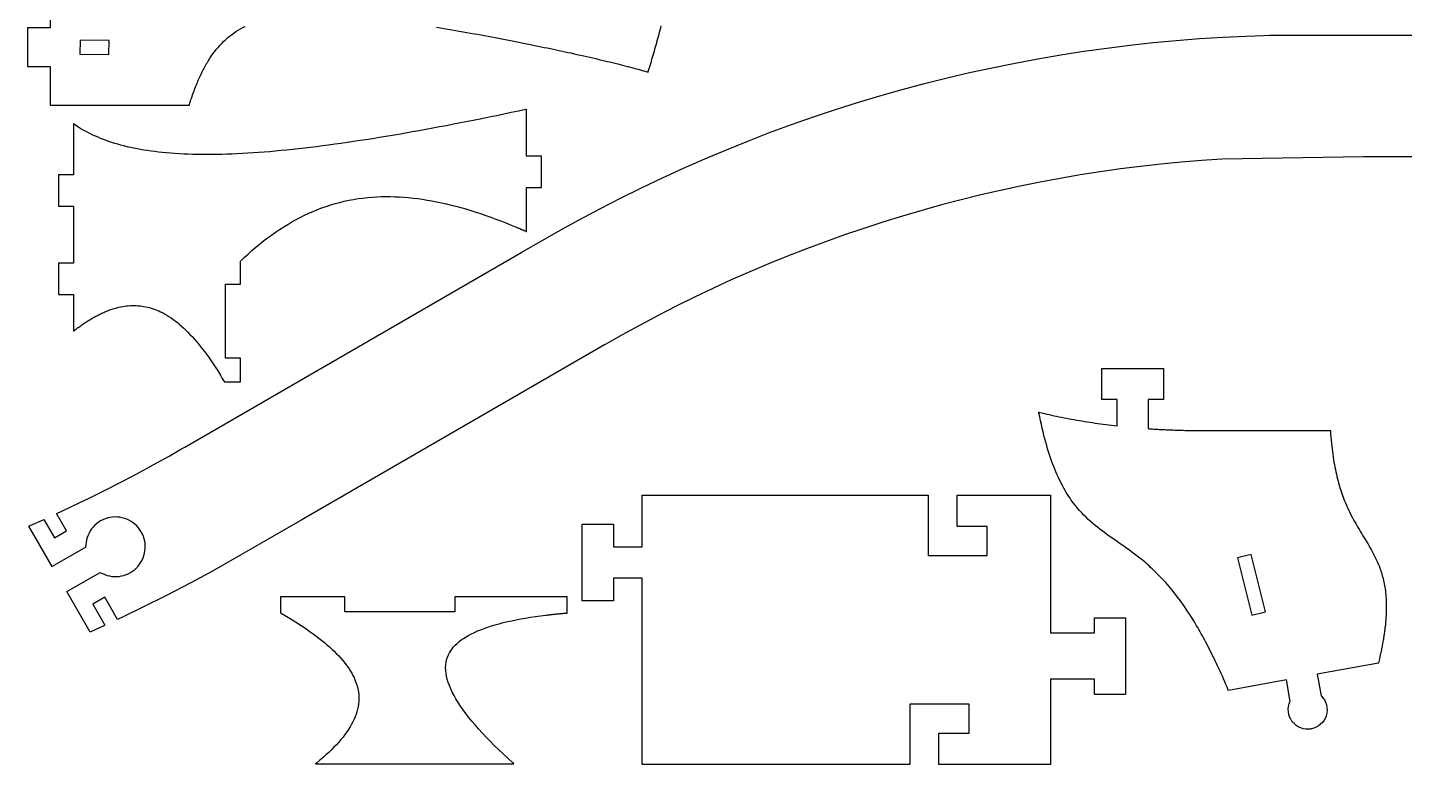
# Model space of a CAD drawing. Extents: x 0 to 297, y 0 to 198.
# Drawn here: x 0.2 to 183.1, y 0 to 97.8 of the extents above; entities that cross this region are included whole.
import ezdxf

# ---------------------------------------------------------------- set-up
doc = ezdxf.new("R2010")
doc.units = 0
doc.layers.get('0').update_dxf_attribs({"linetype": 'CONTINUOUS'})

msp = doc.modelspace()

# ---------------------------------------------------------------- linework, layer by layer
at = {"color": 0}
for points in [[(3.18815, 117.9), (3.18815, 97.7964), (0.18815, 97.7964), (0.18815, 92.6464), (3.18815, 92.6464), (3.18815, 87.5204), (21.6693, 87.5204), (21.6863, 87.5724), (21.6863, 87.5724), (21.7562, 87.7993), (21.8274, 88.0214), (21.8983, 88.2424), (21.9713, 88.4604), (22.0443, 88.6774), (22.1183, 88.8904), (22.1933, 89.1024), (22.2693, 89.3114), (22.3463, 89.5183), (22.4243, 89.7244), (22.5022, 89.9254), (22.5812, 90.1274), (22.6622, 90.3244), (22.7433, 90.5204), (22.8253, 90.7133), (22.9083, 90.9044), (22.9924, 91.0933), (23.0774, 91.2794), (23.1622, 91.4644), (23.2493, 91.6464), (23.3374, 91.8254), (23.4253, 92.0035), (23.5153, 92.1794), (23.6063, 92.3524), (23.6972, 92.5224), (23.7903, 92.6904), (23.8833, 92.8574), (23.9783, 93.0214), (24.0733, 93.1844), (24.1703, 93.3433), (24.3783, 93.6724), (24.5912, 93.9933), (24.8083, 94.3033), (25.0313, 94.6024), (25.2593, 94.8924), (25.4933, 95.1724), (25.7324, 95.4435), (25.9763, 95.7033), (26.2272, 95.9543), (26.4833, 96.1974), (26.7462, 96.4294), (27.0143, 96.6533), (27.2893, 96.8674), (27.5713, 97.0724), (27.8593, 97.2683), (28.1543, 97.4564), (28.4563, 97.6354), (28.7653, 97.8064), (29.0813, 97.9674)], [(54.5164, 97.8614), (55.0203, 97.7794), (55.5243, 97.6954), (56.0283, 97.6104), (56.5314, 97.5254), (57.0343, 97.4385), (57.5353, 97.3504), (58.0353, 97.2633), (58.5353, 97.1744), (59.0324, 97.0854), (59.5033, 97.0004), (59.9733, 96.9154), (60.4414, 96.8294), (60.9064, 96.7433), (61.3703, 96.6574), (61.8314, 96.5714), (62.2893, 96.4854), (62.7464, 96.3974), (63.2004, 96.3114), (63.6514, 96.2244), (64.0993, 96.1383), (64.5454, 96.0504), (64.9883, 95.9633), (65.4274, 95.8774), (65.8633, 95.7894), (66.2964, 95.7033), (66.7274, 95.6174), (67.1533, 95.5294), (67.5754, 95.4435), (67.9953, 95.3574), (68.4104, 95.2724), (68.8214, 95.1864), (69.2304, 95.1024), (69.6324, 95.0174), (70.0324, 94.9324), (70.4274, 94.8494), (70.8174, 94.7654), (71.2054, 94.6824), (71.5853, 94.6004), (71.9633, 94.5183), (72.3353, 94.4364), (72.7783, 94.3394), (73.2133, 94.2433), (73.6424, 94.1474), (74.0643, 94.0533), (74.4783, 93.9604), (74.8874, 93.8674), (75.2874, 93.7754), (75.6814, 93.6844), (76.0674, 93.5933), (76.4483, 93.5044), (76.8204, 93.4154), (77.1854, 93.3283), (77.5454, 93.2424), (77.8964, 93.1574), (78.2414, 93.0724), (78.5774, 92.9894), (78.9074, 92.9064), (79.2304, 92.8244), (79.5464, 92.7433), (79.8554, 92.6644), (80.1564, 92.5854), (80.4494, 92.5074), (80.7374, 92.4314), (81.0164, 92.3544), (81.2883, 92.2814), (81.5524, 92.2064), (81.8104, 92.1335), (82.0604, 92.0633), (82.3033, 91.9924), (82.5383, 91.9224), (82.5414, 91.9214), (82.5444, 91.9214), (82.5454, 91.9204), (82.5514, 91.9185), (82.5524, 91.9185), (82.5554, 91.9174), (82.5574, 91.9174), (82.5624, 91.9154), (82.5644, 91.9144), (82.5674, 91.9144), (82.5694, 91.9135), (82.5714, 91.9135), (82.5744, 91.9114), (82.5754, 91.9114), (82.5783, 91.9104), (82.5814, 91.9104), (82.5824, 91.9094), (82.5854, 91.9094), (82.5914, 91.9074), (82.5924, 91.9064), (82.5954, 91.9064), (82.5983, 91.9044), (82.5994, 91.9044), (82.6024, 91.9033), (82.6054, 91.9033), (82.6064, 91.9024), (82.6094, 91.9024), (82.6104, 91.9033), (82.6124, 91.9094), (82.6124, 91.9104), (82.6133, 91.9135), (82.6133, 91.9154), (82.6143, 91.9174), (82.6164, 91.9224), (82.6164, 91.9254), (82.6193, 91.9294), (82.6193, 91.9324), (82.6204, 91.9364), (82.6214, 91.9394), (82.6233, 91.9435), (82.6233, 91.9464), (82.6244, 91.9474), (82.6244, 91.9504), (82.6264, 91.9533), (82.6274, 91.9574), (82.6274, 91.9604), (82.6283, 91.9633), (82.6304, 91.9644), (82.6304, 91.9674), (82.6314, 91.9714), (82.6324, 91.9744), (82.7174, 92.2424), (82.8014, 92.5114), (82.9674, 93.0533), (83.0493, 93.3244), (83.1314, 93.5964), (83.2124, 93.8704), (83.2924, 94.1433), (83.3733, 94.4185), (83.4524, 94.6954), (83.5314, 94.9714), (83.6104, 95.2474), (83.6883, 95.5254), (83.7644, 95.8044), (83.8424, 96.0844), (83.9174, 96.3644), (83.9943, 96.6454), (84.0694, 96.9274), (84.1424, 97.2104), (84.2174, 97.4933), (84.2894, 97.7774), (84.3633, 98.0614)], [(236.903, 80.6624), (177.654, 80.6624), (158.832, 80.3554), (158.154, 80.3142), (156.125, 80.1707), (153.425, 79.9468), (150.732, 79.6842), (148.043, 79.3825), (145.361, 79.0424), (142.686, 78.6636), (140.018, 78.2464), (137.357, 77.7907), (134.704, 77.2971), (132.06, 76.7654), (129.422, 76.1957), (126.797, 75.5882), (124.18, 74.9428), (121.572, 74.26), (118.976, 73.5399), (116.392, 72.7821), (113.817, 71.9874), (111.253, 71.1556), (108.703, 70.2867), (106.163, 69.381), (103.637, 68.4385), (101.124, 67.4596), (98.6256, 66.4439), (96.1415, 65.3921), (93.6706, 64.3039), (91.2156, 63.1796), (88.7744, 62.0196), (86.3504, 60.8235), (83.9415, 59.5917), (81.5494, 58.3242), (79.1735, 57.0211), (77.4025, 56.0217), (76.8154, 55.6828), (76.8154, 55.6828), (36.6058, 32.4524), (25.0644, 25.8404), (24.2706, 25.4033), (21.8751, 24.1174), (18.659, 22.4454), (15.4165, 20.8244), (12.9687, 19.6404), (12.1487, 19.2554), (10.4427, 22.2083), (8.84076, 21.2824), (10.4648, 18.4714), (10.3015, 18.3964), (8.66265, 17.6503), (8.49838, 17.5774), (5.40326, 22.9343), (9.83556, 25.4954), (9.90739, 25.4524), (10.1303, 25.3353), (10.4335, 25.2024), (10.7435, 25.0974), (11.0587, 25.0174), (11.3771, 24.9654), (11.6976, 24.9383), (12.0183, 24.9374), (12.3373, 24.9633), (12.6535, 25.0144), (12.9648, 25.0904), (13.2699, 25.1924), (13.5669, 25.3194), (13.8542, 25.4704), (14.1303, 25.6474), (14.3933, 25.8483), (14.5822, 26.0144), (14.6418, 26.0733), (14.7015, 26.1314), (14.8706, 26.3183), (15.0753, 26.5783), (15.2556, 26.8514), (15.4115, 27.1364), (15.5426, 27.4314), (15.649, 27.7354), (15.7301, 28.0454), (15.7857, 28.3604), (15.8158, 28.6793), (15.8201, 29.0004), (15.7983, 29.3204), (15.7501, 29.6404), (15.6758, 29.9564), (15.5744, 30.2683), (15.4463, 30.5733), (15.3326, 30.7974), (15.2908, 30.8704), (15.249, 30.9424), (15.111, 31.1533), (14.9107, 31.4164), (14.6915, 31.6604), (14.4547, 31.8824), (14.2021, 32.0833), (13.9351, 32.2624), (13.6553, 32.4194), (13.3641, 32.5524), (13.063, 32.6614), (12.754, 32.7464), (12.438, 32.8054), (12.1166, 32.8393), (11.792, 32.8464), (11.4651, 32.8274), (11.1376, 32.7793), (10.8915, 32.7264), (10.8109, 32.7043), (10.7301, 32.6814), (10.4916, 32.6014), (10.1865, 32.4733), (9.89578, 32.3224), (9.62088, 32.1493), (9.36268, 31.9554), (9.12218, 31.7424), (8.90044, 31.5104), (8.69835, 31.2624), (8.51699, 30.9983), (8.35726, 30.7204), (8.22017, 30.4293), (8.10688, 30.1274), (8.01796, 29.8144), (7.95486, 29.4933), (7.91846, 29.1644), (7.90836, 28.9124), (7.90967, 28.8293), (3.47738, 26.2683), (3.47738, 26.2683), (0.37413, 31.6394), (0.53906, 31.7124), (2.18446, 32.4454), (2.34864, 32.5204), (3.76324, 30.0714), (5.36507, 30.9964), (4.03863, 33.2924), (4.58328, 33.5444), (6.21089, 34.3124), (8.37115, 35.3567), (10.5195, 36.4251), (12.6553, 37.5181), (14.7786, 38.6349), (16.8894, 39.7758), (18.9869, 40.9407), (20.5524, 41.8292), (21.0715, 42.1293), (65.8514, 68), (70.7375, 70.8067), (71.4135, 71.1868), (73.4544, 72.3071), (76.1925, 73.7649), (78.9504, 75.1793), (81.7264, 76.5506), (84.5225, 77.8782), (87.3356, 79.1625), (90.1665, 80.4031), (93.0144, 81.5996), (95.8794, 82.7522), (98.7606, 83.8607), (101.657, 84.9249), (104.567, 85.9446), (107.493, 86.9196), (110.433, 87.85), (113.386, 88.7358), (116.352, 89.5764), (119.332, 90.3718), (122.322, 91.1218), (125.322, 91.8267), (128.336, 92.4858), (131.36, 93.0993), (134.392, 93.6669), (137.435, 94.1885), (140.486, 94.6639), (143.543, 95.0931), (146.611, 95.4757), (149.686, 95.8118), (152.767, 96.1014), (155.854, 96.344), (158.947, 96.5396), (162.046, 96.6882), (164.372, 96.77), (165.147, 96.7893), (173.239, 96.8125), (236.903, 96.8125)]]:
    msp.add_lwpolyline(points, dxfattribs=at)
for points in [[(11.0057, 94.2394), (11.0316, 96.0894), (7.18207, 96.1433), (7.15608, 94.2935), (11.0057, 94.2394)], [(6.31299, 85.0247), (6.31299, 78.2607), (4.31299, 78.2607), (4.31299, 74.1107), (6.31299, 74.1107), (6.31299, 66.5397), (4.31299, 66.5397), (4.31299, 62.3896), (6.31299, 62.3896), (6.31299, 57.5347), (6.317, 57.5376), (6.32096, 57.5407), (6.329, 57.5467), (6.33301, 57.5507), (6.33697, 57.5536), (6.34099, 57.5567), (6.345, 57.5597), (6.34896, 57.5626), (6.35297, 57.5657), (6.35699, 57.5688), (6.361, 57.5717), (6.36496, 57.5757), (6.37299, 57.5817), (6.37701, 57.5847), (6.38097, 57.5876), (6.389, 57.5936), (6.39399, 57.5976), (6.40196, 57.6036), (6.41, 57.6096), (6.41401, 57.6126), (6.41797, 57.6157), (6.42199, 57.6186), (6.42996, 57.6257), (6.43397, 57.6288), (6.57096, 57.7336), (6.70697, 57.8376), (6.84397, 57.9397), (6.97999, 58.0397), (7.11697, 58.1386), (7.25299, 58.2357), (7.38797, 58.3317), (7.52399, 58.4257), (7.65896, 58.5176), (7.79497, 58.6086), (7.92996, 58.6976), (8.065, 58.7847), (8.19997, 58.8707), (8.33399, 58.9546), (8.46897, 59.0367), (8.60297, 59.1176), (8.73699, 59.1967), (8.87099, 59.2736), (9.00396, 59.3487), (9.13797, 59.4226), (9.271, 59.4957), (9.40397, 59.5657), (9.537, 59.6347), (9.66997, 59.7017), (9.80197, 59.7667), (9.935, 59.8307), (10.067, 59.8926), (10.199, 59.9526), (10.33, 60.0117), (10.462, 60.0676), (10.729, 60.1776), (10.995, 60.2807), (11.26, 60.3757), (11.524, 60.4626), (11.788, 60.5426), (12.05, 60.6147), (12.312, 60.6797), (12.5725, 60.7367), (12.8325, 60.7857), (13.0916, 60.8267), (13.3499, 60.8607), (13.6073, 60.8867), (13.8638, 60.9047), (14.1196, 60.9147), (14.3743, 60.9167), (14.6285, 60.9107), (14.8817, 60.8967), (15.1338, 60.8747), (15.3853, 60.8447), (15.636, 60.8067), (15.886, 60.7597), (16.1349, 60.7057), (16.3831, 60.6426), (16.6304, 60.5717), (16.8769, 60.4917), (17.1228, 60.4047), (17.3676, 60.3076), (17.6117, 60.2036), (17.855, 60.0907), (18.0975, 59.9686), (18.386, 59.8126), (18.6732, 59.6457), (18.9596, 59.4676), (19.2449, 59.2776), (19.5292, 59.0776), (19.8124, 58.8667), (20.0946, 58.6436), (20.376, 58.4117), (20.656, 58.1676), (20.9353, 57.9138), (21.2135, 57.6497), (21.4907, 57.3757), (21.7669, 57.0907), (22.0424, 56.7967), (22.3167, 56.4917), (22.59, 56.1776), (22.8626, 55.8536), (23.1342, 55.5207), (23.4047, 55.1776), (23.6746, 54.8247), (23.9432, 54.4636), (24.2111, 54.0926), (24.4782, 53.7126), (24.7442, 53.3247), (25.0094, 52.9267), (25.2737, 52.5207), (25.5374, 52.1057), (25.7999, 51.6826), (26.0617, 51.2507), (26.3225, 50.8107), (26.3232, 50.8097), (26.3239, 50.8076), (26.3247, 50.8067), (26.3254, 50.8057), (26.3261, 50.8046), (26.3275, 50.8017), (26.3283, 50.8007), (26.3292, 50.7996), (26.3299, 50.7976), (26.3304, 50.7967), (26.3318, 50.7946), (26.3328, 50.7926), (26.334, 50.7907), (26.3349, 50.7897), (26.3356, 50.7886), (26.3362, 50.7867), (26.3371, 50.7857), (26.3378, 50.7847), (26.3385, 50.7836), (26.3392, 50.7817), (26.3406, 50.7797), (26.3412, 50.7786), (26.3421, 50.7767), (26.3428, 50.7757), (26.3443, 50.7736), (26.345, 50.7717), (28.4629, 50.7717), (28.4629, 53.9107), (26.4629, 53.9107), (26.4629, 63.7607), (28.4629, 63.7607), (28.4629, 66.8157), (28.966, 67.2907), (29.4728, 67.7547), (29.9835, 68.2057), (30.4979, 68.6436), (31.0164, 69.0707), (31.5386, 69.4836), (32.065, 69.8847), (32.5953, 70.2717), (33.1294, 70.6467), (33.6679, 71.0076), (34.2104, 71.3557), (34.7572, 71.6907), (35.3082, 72.0117), (35.8636, 72.3188), (36.4231, 72.6126), (36.9871, 72.8917), (37.5553, 73.1567), (38.1282, 73.4078), (38.7054, 73.6436), (39.2874, 73.8667), (39.8736, 74.0736), (40.4646, 74.2657), (41.0603, 74.4438), (41.6607, 74.6057), (42.266, 74.7538), (42.876, 74.8857), (43.4906, 75.0017), (44.1104, 75.1026), (44.7349, 75.1878), (45.3646, 75.2567), (45.999, 75.3107), (46.5828, 75.3457), (47.1703, 75.3687), (47.7621, 75.3788), (48.3575, 75.3757), (48.9571, 75.3607), (49.5608, 75.3337), (50.1679, 75.2936), (50.7793, 75.2417), (51.3942, 75.1788), (52.0128, 75.1036), (52.635, 75.0167), (53.2611, 74.9176), (53.8907, 74.8088), (54.524, 74.6867), (55.1607, 74.5547), (55.8008, 74.4117), (56.4446, 74.2576), (57.0915, 74.0926), (57.7418, 73.9167), (58.3957, 73.7307), (59.0528, 73.5338), (59.7129, 73.3267), (60.3767, 73.1097), (61.0432, 72.8826), (61.7129, 72.6457), (62.386, 72.3997), (63.0618, 72.1426), (63.7408, 71.8778), (64.4226, 71.6017), (65.1075, 71.3178), (65.149, 71.2997), (65.1904, 71.2826), (65.2736, 71.2476), (65.315, 71.2297), (65.3568, 71.2117), (65.3983, 71.1947), (65.4397, 71.1767), (65.5232, 71.1407), (65.5647, 71.1226), (65.6064, 71.1047), (65.6479, 71.0876), (65.6897, 71.0697), (65.7729, 71.0338), (65.8564, 70.9976), (65.8982, 70.9786), (65.9397, 70.9607), (65.9817, 70.9428), (66.0233, 70.9247), (66.065, 70.9057), (66.1068, 70.8876), (66.1486, 70.8697), (66.2321, 70.8326), (66.274, 70.8147), (66.3578, 70.7776), (66.3611, 70.7757), (66.3647, 70.7737), (66.3718, 70.7707), (66.3753, 70.7697), (66.3788, 70.7676), (66.3822, 70.7667), (66.3858, 70.7647), (66.3893, 70.7636), (66.3928, 70.7617), (66.3964, 70.7597), (66.3999, 70.7587), (66.4033, 70.7567), (66.4069, 70.7557), (66.4139, 70.7526), (66.4172, 70.7507), (66.4243, 70.7476), (66.4279, 70.7467), (66.4315, 70.7447), (66.435, 70.7426), (66.4385, 70.7417), (66.4421, 70.7397), (66.4454, 70.7386), (66.449, 70.7367), (66.4561, 70.7336), (66.4596, 70.7326), (66.4631, 70.7307), (66.4631, 76.5757), (68.4631, 76.5757), (68.4631, 80.7257), (66.4631, 80.7257), (66.4631, 86.9597), (66.4568, 86.9578), (66.454, 86.9578), (66.4419, 86.9557), (66.4389, 86.9537), (66.4358, 86.9537), (66.4207, 86.9507), (66.4176, 86.9497), (66.4086, 86.9488), (66.4056, 86.9467), (66.4025, 86.9467), (66.3993, 86.9457), (66.3843, 86.9428), (66.3814, 86.9417), (66.3753, 86.9417), (66.3722, 86.9397), (65.3886, 86.7276), (64.4107, 86.5188), (63.4378, 86.3137), (62.4704, 86.1126), (61.5082, 85.9126), (60.5518, 85.7167), (59.6007, 85.5247), (58.6553, 85.3357), (57.7154, 85.1497), (56.7814, 84.9678), (55.8529, 84.7888), (54.9303, 84.6137), (54.0136, 84.4428), (53.1028, 84.2747), (52.1979, 84.1107), (51.2989, 83.9497), (50.4061, 83.7926), (49.5196, 83.6388), (48.6389, 83.4897), (47.7649, 83.3438), (46.8968, 83.2007), (46.035, 83.0637), (45.1797, 82.9288), (44.331, 82.7987), (43.4886, 82.6717), (42.6528, 82.5497), (41.8235, 82.4307), (41.001, 82.3167), (40.1853, 82.2057), (39.376, 82.0997), (38.565, 81.9957), (37.7614, 81.8967), (36.9653, 81.8026), (36.1768, 81.7138), (35.3961, 81.6288), (34.6232, 81.5487), (33.8582, 81.4737), (33.1011, 81.4028), (32.3522, 81.3367), (31.6114, 81.2757), (30.8788, 81.2207), (30.1546, 81.1686), (29.4385, 81.1238), (28.7311, 81.0826), (28.0322, 81.0487), (27.3421, 81.0176), (26.6606, 80.9926), (25.9879, 80.9737), (25.3242, 80.9597), (24.6693, 80.9497), (24.0236, 80.9467), (23.3869, 80.9497), (22.7599, 80.9567), (22.1417, 80.9707), (21.5331, 80.9897), (20.9337, 81.0138), (20.3442, 81.0436), (19.7642, 81.0817), (19.1942, 81.1238), (18.6336, 81.1717), (18.0829, 81.2257), (17.5804, 81.2807), (17.0861, 81.3417), (16.5999, 81.4067), (16.1218, 81.4757), (15.6518, 81.5507), (15.1899, 81.6307), (14.7358, 81.7147), (14.2899, 81.8057), (13.852, 81.8988), (13.4218, 81.9967), (12.9996, 82.1007), (12.5852, 82.2097), (12.179, 82.3217), (11.78, 82.4397), (11.389, 82.5617), (11.005, 82.6897), (10.63, 82.8207), (10.262, 82.9576), (9.90099, 83.0987), (9.54899, 83.2428), (9.20296, 83.3926), (8.866, 83.5487), (8.535, 83.7067), (8.213, 83.8687), (7.89697, 84.0376), (7.58897, 84.2097), (7.28901, 84.3857), (6.99501, 84.5678), (6.70899, 84.7528), (6.43099, 84.9428), (6.31299, 85.0247)], [(149.236, 44.5594), (149.418, 44.5475), (149.6, 44.5357), (149.782, 44.5242), (149.964, 44.5131), (150.147, 44.5021), (150.331, 44.4915), (150.515, 44.4811), (150.699, 44.4711), (150.883, 44.4612), (151.069, 44.4518), (151.254, 44.4426), (151.44, 44.4336), (151.628, 44.425), (151.814, 44.4167), (152.001, 44.4086), (152.189, 44.4008), (152.378, 44.3933), (152.567, 44.3863), (152.756, 44.3793), (152.946, 44.3726), (153.136, 44.3663), (153.326, 44.3603), (153.518, 44.3544), (153.708, 44.349), (153.901, 44.3439), (154.093, 44.3389), (154.286, 44.3343), (154.479, 44.33), (154.674, 44.326), (173.246, 44.326), (173.246, 44.3236), (173.247, 44.319), (173.247, 44.3167), (173.247, 44.3143), (173.247, 44.3096), (173.247, 44.3074), (173.247, 44.305), (173.247, 44.3025), (173.247, 44.3003), (173.247, 44.2979), (173.249, 44.2932), (173.249, 44.2908), (173.249, 44.2885), (173.249, 44.2839), (173.249, 44.2815), (173.249, 44.2792), (173.249, 44.2768), (173.249, 44.2744), (173.25, 44.2675), (173.25, 44.265), (173.25, 44.2604), (173.25, 44.2581), (173.25, 44.2557), (173.278, 43.8453), (173.308, 43.4422), (173.343, 43.0465), (173.381, 42.6579), (173.419, 42.2764), (173.462, 41.9018), (173.508, 41.5342), (173.557, 41.1732), (173.608, 40.8189), (173.663, 40.4711), (173.719, 40.1299), (173.779, 39.795), (173.842, 39.4663), (173.906, 39.1438), (173.972, 38.8272), (174.042, 38.5168), (174.114, 38.2121), (174.188, 37.9131), (174.264, 37.6197), (174.342, 37.3319), (174.422, 37.0496), (174.506, 36.7726), (174.59, 36.5008), (174.676, 36.2342), (174.765, 35.9725), (174.856, 35.7158), (174.949, 35.4639), (175.042, 35.2167), (175.138, 34.974), (175.235, 34.7361), (175.378, 34.4001), (175.525, 34.0724), (175.674, 33.7528), (175.825, 33.4404), (175.979, 33.1349), (176.133, 32.836), (176.29, 32.5429), (176.45, 32.2554), (176.608, 31.9729), (176.768, 31.6949), (176.929, 31.4208), (177.09, 31.1503), (177.251, 30.8832), (177.411, 30.6186), (177.571, 30.3561), (177.731, 30.0953), (177.888, 29.8357), (178.044, 29.5768), (178.199, 29.3183), (178.351, 29.0594), (178.501, 28.8), (178.649, 28.5392), (178.793, 28.2769), (178.935, 28.0124), (179.074, 27.7456), (179.208, 27.4756), (179.339, 27.2018), (179.465, 26.9243), (179.586, 26.6421), (179.703, 26.3549), (179.815, 26.0624), (179.885, 25.8667), (179.953, 25.6683), (180.018, 25.4671), (180.081, 25.2629), (180.14, 25.0557), (180.197, 24.8453), (180.251, 24.6317), (180.303, 24.415), (180.351, 24.1946), (180.397, 23.9707), (180.439, 23.7431), (180.478, 23.5117), (180.513, 23.2765), (180.546, 23.0374), (180.574, 22.7942), (180.6, 22.5467), (180.621, 22.2946), (180.639, 22.0386), (180.654, 21.7786), (180.664, 21.5136), (180.671, 21.2436), (180.674, 20.9686), (180.674, 20.6896), (180.668, 20.4046), (180.658, 20.1156), (180.646, 19.8207), (180.628, 19.5206), (180.606, 19.2146), (180.581, 18.9036), (180.549, 18.5876), (180.514, 18.2646), (180.497, 18.1226), (180.479, 17.9786), (180.461, 17.8336), (180.442, 17.6876), (180.421, 17.5407), (180.4, 17.3926), (180.378, 17.2436), (180.356, 17.0936), (180.332, 16.9417), (180.307, 16.7896), (180.282, 16.6357), (180.256, 16.4807), (180.228, 16.3247), (180.2, 16.1676), (180.171, 16.0096), (180.142, 15.8507), (180.111, 15.6896), (180.079, 15.5286), (180.046, 15.3656), (180.013, 15.2026), (179.979, 15.0376), (179.943, 14.8706), (179.907, 14.7036), (179.871, 14.5357), (179.832, 14.3656), (179.793, 14.1957), (179.754, 14.0236), (179.714, 13.8506), (179.672, 13.6767), (179.629, 13.5006), (179.629, 13.4996), (179.629, 13.4976), (179.626, 13.4886), (179.626, 13.4866), (179.625, 13.4816), (179.624, 13.4806), (179.619, 13.4636), (179.619, 13.4616), (179.618, 13.4566), (179.618, 13.4556), (179.618, 13.4536), (171.479, 11.9696), (171.999, 9.1166), (172.064, 9.05464), (172.243, 8.85161), (172.444, 8.55963), (172.604, 8.24561), (172.718, 7.91363), (172.786, 7.56961), (172.806, 7.21858), (172.778, 6.86464), (172.725, 6.59864), (172.7, 6.51258), (172.675, 6.4266), (172.574, 6.17562), (172.404, 5.86263), (172.196, 5.57958), (171.951, 5.32861), (171.675, 5.11263), (171.371, 4.9356), (171.042, 4.80062), (170.781, 4.7276), (170.693, 4.71158), (170.604, 4.69558), (170.335, 4.6716), (169.979, 4.68158), (169.632, 4.73958), (169.297, 4.84462), (168.981, 4.9936), (168.685, 5.18463), (168.417, 5.41758), (168.233, 5.6166), (168.179, 5.68858), (168.125, 5.76064), (167.982, 5.99061), (167.831, 6.31164), (167.726, 6.64763), (167.668, 6.9936), (167.658, 7.34358), (167.696, 7.69362), (167.782, 8.03863), (167.876, 8.29161), (167.917, 8.37261), (167.396, 11.2256), (159.71, 9.8246), (159.71, 9.82661), (159.708, 9.82861), (159.707, 9.8316), (159.704, 9.83763), (159.704, 9.83963), (159.703, 9.84364), (159.701, 9.84462), (159.7, 9.84662), (159.7, 9.84864), (159.699, 9.8526), (159.697, 9.8546), (159.696, 9.85764), (159.694, 9.8596), (159.694, 9.8616), (159.693, 9.86361), (159.693, 9.86561), (159.692, 9.8686), (159.69, 9.87061), (159.689, 9.87463), (159.689, 9.87663), (159.686, 9.87961), (159.529, 10.2526), (159.371, 10.6216), (159.214, 10.9856), (159.056, 11.3446), (158.899, 11.6996), (158.742, 12.0506), (158.585, 12.3967), (158.428, 12.7376), (158.271, 13.0756), (158.115, 13.4086), (157.958, 13.7366), (157.803, 14.0606), (157.647, 14.3807), (157.492, 14.6967), (157.336, 15.0086), (157.181, 15.3157), (157.025, 15.6186), (156.869, 15.9167), (156.715, 16.2117), (156.56, 16.5017), (156.406, 16.7886), (156.251, 17.0707), (156.097, 17.3486), (155.943, 17.6226), (155.789, 17.8917), (155.635, 18.1576), (155.482, 18.4196), (155.328, 18.6776), (155.175, 18.9306), (155.022, 19.1806), (154.79, 19.5517), (154.56, 19.9147), (154.328, 20.2676), (154.097, 20.6126), (153.868, 20.9486), (153.639, 21.2776), (153.41, 21.5967), (153.181, 21.9096), (152.953, 22.2136), (152.725, 22.5097), (152.497, 22.7994), (152.271, 23.0814), (152.044, 23.3563), (151.819, 23.6242), (151.593, 23.8853), (151.369, 24.1397), (151.144, 24.3879), (150.921, 24.6297), (150.699, 24.8656), (150.476, 25.0953), (150.254, 25.3194), (150.032, 25.5379), (149.811, 25.751), (149.592, 25.9588), (149.372, 26.1614), (149.153, 26.3593), (148.935, 26.5522), (148.717, 26.7407), (148.5, 26.9249), (148.283, 27.1046), (147.932, 27.3883), (147.583, 27.6626), (147.236, 27.9285), (146.892, 28.1864), (146.547, 28.4376), (146.206, 28.6829), (145.867, 28.9231), (145.529, 29.1592), (145.194, 29.3921), (144.861, 29.6225), (144.532, 29.8514), (144.204, 30.0797), (143.878, 30.3082), (143.556, 30.5379), (143.236, 30.7696), (142.919, 31.0042), (142.606, 31.2426), (142.294, 31.4857), (141.986, 31.7343), (141.682, 31.9893), (141.381, 32.2517), (141.082, 32.5224), (140.788, 32.8019), (140.497, 33.0917), (140.21, 33.3922), (139.926, 33.7044), (139.647, 34.0293), (139.371, 34.3676), (139.099, 34.7204), (138.832, 35.0885), (138.662, 35.3328), (138.495, 35.5843), (138.329, 35.8428), (138.165, 36.1086), (138.003, 36.3819), (137.843, 36.6631), (137.685, 36.9518), (137.529, 37.2485), (137.375, 37.5536), (137.223, 37.8668), (137.073, 38.1886), (136.925, 38.5189), (136.779, 38.8581), (136.635, 39.2061), (136.493, 39.5632), (136.354, 39.9297), (136.216, 40.3056), (136.081, 40.691), (135.948, 41.0862), (135.817, 41.4913), (135.688, 41.9064), (135.562, 42.3318), (135.438, 42.7676), (135.316, 43.2139), (135.197, 43.671), (135.08, 44.1389), (134.965, 44.6178), (134.853, 45.1079), (134.743, 45.6094), (134.636, 46.1224), (134.531, 46.6471), (134.53, 46.651), (134.529, 46.6547), (134.528, 46.6586), (134.528, 46.6624), (134.527, 46.6662), (134.525, 46.6739), (134.524, 46.6778), (134.524, 46.6815), (134.523, 46.6854), (134.522, 46.6892), (134.521, 46.6931), (134.521, 46.6968), (134.519, 46.7046), (134.518, 46.7083), (134.517, 46.7161), (134.516, 46.7199), (134.515, 46.7238), (134.515, 46.7275), (134.514, 46.7314), (134.513, 46.739), (134.511, 46.7467), (134.51, 46.7506), (134.509, 46.7582), (134.508, 46.7621), (134.561, 46.7492), (134.565, 46.7482), (134.622, 46.7343), (134.938, 46.6581), (135.257, 46.5828), (135.577, 46.5086), (135.898, 46.4356), (136.222, 46.3636), (136.547, 46.2928), (136.874, 46.2231), (137.203, 46.1544), (137.534, 46.0869), (137.866, 46.0207), (138.2, 45.9556), (138.536, 45.8915), (138.874, 45.8286), (139.214, 45.7669), (139.554, 45.7064), (139.899, 45.6469), (140.243, 45.5889), (140.59, 45.5319), (140.939, 45.4761), (141.29, 45.4215), (141.643, 45.3682), (141.997, 45.3161), (142.354, 45.2653), (142.712, 45.2157), (143.074, 45.1674), (143.436, 45.1201), (143.8, 45.0743), (144.167, 45.0297), (144.535, 44.9864), (144.906, 44.9443), (144.906, 48.4268), (142.906, 48.4268), (142.906, 52.5768), (151.056, 52.5768), (151.056, 48.4268), (149.056, 48.4268), (149.056, 44.5718), (149.236, 44.5594)], [(141.897, 17.449), (141.897, 19.449), (146.047, 19.449), (146.047, 9.29801), (141.897, 9.29801), (141.897, 11.298), (136.047, 11.298), (136.047, 0), (121.244, 0), (121.244, 4.15001), (125.244, 4.15001), (125.244, 8), (117.394, 8), (117.394, 0), (81.849, 0), (81.849, 24.7221), (77.999, 24.7221), (77.999, 21.7219), (73.849, 21.7219), (73.849, 31.8721), (77.999, 31.8721), (77.999, 28.8721), (81.849, 28.8721), (81.849, 35.7361), (119.808, 35.7361), (119.808, 27.7361), (127.658, 27.7361), (127.658, 31.5861), (123.658, 31.5861), (123.658, 35.7361), (136.047, 35.7361), (136.047, 17.449), (141.897, 17.449)], [(164.604, 20.2406), (162.717, 27.8603), (160.921, 27.4153), (162.808, 19.7957), (164.604, 20.2406)], [(71.849, 20.1018), (71.849, 22.2457), (56.9549, 22.2457), (56.9549, 20.2457), (42.3431, 20.2457), (42.3431, 22.2457), (33.7771, 22.2457), (33.7771, 20.1272), (33.7796, 20.1257), (33.781, 20.125), (33.7821, 20.1243), (33.7835, 20.1238), (33.7849, 20.1229), (33.7885, 20.1208), (33.7899, 20.12), (33.791, 20.1193), (33.7935, 20.1179), (33.7949, 20.1172), (33.7974, 20.1158), (33.7985, 20.115), (33.7999, 20.1143), (33.8024, 20.1129), (33.8035, 20.1121), (33.806, 20.1107), (33.8074, 20.11), (33.811, 20.1079), (33.8124, 20.1071), (33.8135, 20.1064), (33.8149, 20.1057), (33.8421, 20.09), (33.869, 20.0746), (33.896, 20.059), (33.9231, 20.0435), (33.9769, 20.0124), (34.0038, 19.9968), (34.0308, 19.9813), (34.0576, 19.9657), (34.1113, 19.9346), (34.1378, 19.9192), (34.1913, 19.8879), (34.2178, 19.8725), (34.271, 19.8412), (34.2976, 19.8258), (34.3242, 19.8103), (34.3506, 19.7946), (34.3769, 19.779), (34.4035, 19.7636), (34.4299, 19.7479), (34.4564, 19.7324), (34.509, 19.7013), (34.5353, 19.6857), (34.5612, 19.6701), (34.6139, 19.6389), (35.0908, 19.3519), (35.5571, 19.0644), (36.0131, 18.7768), (36.4581, 18.489), (36.8924, 18.201), (37.3156, 17.9128), (37.7276, 17.6243), (38.1285, 17.3357), (38.5181, 17.0468), (38.8958, 16.7578), (39.2619, 16.4686), (39.616, 16.1792), (39.9583, 15.8896), (40.2885, 15.5997), (40.6062, 15.3097), (40.9115, 15.0196), (41.2042, 14.7293), (41.4842, 14.4389), (41.7515, 14.1482), (42.0056, 13.8573), (42.2467, 13.5663), (42.4742, 13.2752), (42.6885, 12.9838), (42.8892, 12.6924), (43.076, 12.4008), (43.2492, 12.1089), (43.4082, 11.8171), (43.5531, 11.525), (43.6835, 11.2328), (43.7996, 10.9404), (43.9012, 10.6479), (43.9978, 10.3186), (44.0753, 9.9891), (44.1339, 9.65912), (44.1735, 9.32861), (44.1942, 8.99767), (44.1964, 8.66629), (44.1801, 8.33442), (44.1453, 8.00206), (44.0925, 7.66922), (44.0217, 7.33594), (43.9328, 7.00217), (43.826, 6.66797), (43.7019, 6.33328), (43.5601, 5.99815), (43.4011, 5.66254), (43.2249, 5.32644), (43.0317, 4.98986), (42.8214, 4.65283), (42.5944, 4.31538), (42.351, 3.97738), (42.091, 3.63894), (41.8146, 3.30007), (41.5224, 2.96072), (41.2137, 2.62088), (40.8894, 2.2806), (40.5494, 1.93978), (40.1937, 1.59858), (39.8224, 1.25684), (39.436, 0.91471), (39.0344, 0.57205), (38.6181, 0.22895), (38.5851, 0.20226), (38.5796, 0.19786), (38.5412, 0.16672), (38.5357, 0.16227), (38.5303, 0.15782), (38.5246, 0.15343), (38.5028, 0.13563), (38.4974, 0.13118), (38.4808, 0.11784), (38.4753, 0.11344), (38.459, 0.1001), (38.4533, 0.09565), (64.7785, 0.09565), (64.7737, 0.09999), (64.7689, 0.10438), (64.7639, 0.10872), (64.7592, 0.11306), (64.7542, 0.11746), (64.7494, 0.1218), (64.7446, 0.12614), (64.7396, 0.13053), (64.7349, 0.13487), (64.73, 0.13921), (64.7253, 0.14361), (64.7204, 0.14795), (64.7156, 0.15229), (64.7107, 0.15668), (64.7058, 0.16103), (64.701, 0.16537), (64.6961, 0.16976), (64.6913, 0.1741), (64.6864, 0.17844), (64.6817, 0.18283), (64.6767, 0.18718), (64.6719, 0.19157), (64.6671, 0.19591), (64.6622, 0.20025), (64.6574, 0.20464), (64.6525, 0.20899), (64.6476, 0.21332), (64.6428, 0.21772), (64.6381, 0.22206), (64.6331, 0.2264), (63.9861, 0.81461), (63.3612, 1.39546), (62.7589, 1.96875), (62.1794, 2.53444), (61.6228, 3.09239), (61.0899, 3.64258), (60.5801, 4.18479), (60.0944, 4.71903), (59.6326, 5.24511), (59.1953, 5.76297), (58.7825, 6.27246), (58.3944, 6.7736), (58.0317, 7.26617), (57.6942, 7.75006), (57.3825, 8.22526), (57.0967, 8.69163), (56.8368, 9.14903), (56.6036, 9.59739), (56.3969, 10.0366), (56.2171, 10.4666), (56.0646, 10.8873), (55.9396, 11.2983), (55.8424, 11.7), (55.7728, 12.0918), (55.7318, 12.4742), (55.7192, 12.8465), (55.7354, 13.2088), (55.7806, 13.561), (55.8549, 13.9033), (55.959, 14.2351), (56.0928, 14.5571), (56.2319, 14.8264), (56.3928, 15.0888), (56.5756, 15.3442), (56.7796, 15.5928), (57.0053, 15.8346), (57.2519, 16.0696), (57.5196, 16.2979), (57.8081, 16.5196), (58.1171, 16.7349), (58.4464, 16.9432), (58.7963, 17.1453), (59.1661, 17.341), (59.5557, 17.5303), (59.9649, 17.7131), (60.3936, 17.8896), (60.8417, 18.06), (61.3089, 18.2242), (61.7949, 18.3821), (62.2996, 18.534), (62.8231, 18.6799), (63.3646, 18.8197), (63.9246, 18.9536), (64.5025, 19.0815), (65.0982, 19.2038), (65.7115, 19.3201), (66.3422, 19.4307), (66.9903, 19.5357), (67.6553, 19.6349), (68.3372, 19.7286), (69.0358, 19.8168), (69.1235, 19.8274), (69.2115, 19.8378), (69.2996, 19.8482), (69.3883, 19.8585), (69.4771, 19.8686), (69.5661, 19.8788), (69.6554, 19.8888), (69.745, 19.8987), (69.8349, 19.9086), (69.9249, 19.9183), (70.0153, 19.9281), (70.1058, 19.9375), (70.1967, 19.9471), (70.2878, 19.9565), (70.3792, 19.966), (70.4707, 19.975), (70.5626, 19.9844), (70.6547, 19.9935), (70.7471, 20.0025), (70.8397, 20.0114), (70.9326, 20.0203), (71.0258, 20.029), (71.1192, 20.0375), (71.2129, 20.0462), (71.3068, 20.0547), (71.401, 20.0632), (71.4954, 20.0714), (71.5901, 20.0796), (71.6851, 20.0879), (71.7803, 20.096), (71.849, 20.1018)]]:
    msp.add_lwpolyline(points, close=True, dxfattribs=at)

doc.saveas('drawing.dxf')
